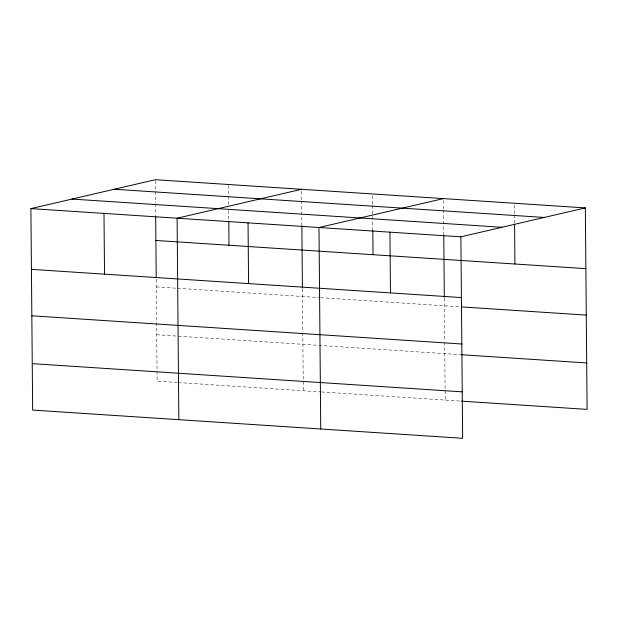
<?xml version="1.0" encoding="UTF-8"?>
<svg xmlns="http://www.w3.org/2000/svg" width="618" height="618" viewBox="0 0 618 618"><rect width="100%" height="100%" fill="white"/><g stroke="black" fill="none" stroke-linecap="round" stroke-linejoin="round"><path stroke-width="0.46" stroke-dasharray="3.09 2.32" d="M156.292 286.891L176.493 288.22M177.451 288.282L319.745 297.613M320.703 297.675L460.68 306.86M156.709 334.74L460.14 354.647M177.312 382.511L157.119 381.182L156.23 279.313M178.278 382.573L320.572 391.905M321.53 391.966L461.507 401.152M514.408 205.184L514.485 213.867M514.493 214.825L514.57 223.507M443.461 200.533L443.539 209.208M443.546 210.174L443.77 235.242M444.319 298.208L444.69 341.198M444.697 342.156L445.207 400.078M372.515 195.875L372.592 204.558M372.6 205.524L372.816 230.591M301.569 191.225L301.646 199.9M301.654 200.865L301.87 225.933M302.418 288.9L302.797 331.889M302.805 332.847L303.314 390.769M228.467 185.47L228.552 195.11M228.56 196.076L228.629 204.751M228.683 210.537L228.768 220.178M155.365 180.672L155.558 202.851M155.566 203.816L155.666 215.381"/><path stroke-width="0.93" d="M585.339 207.911L460.881 236.818L462.643 438.293L32.661 410.089L30.9 208.614L155.357 179.707L585.339 207.911L587.1 409.386L461.507 401.152M301.553 189.293L177.096 218.2L178.849 419.676M443.446 198.602L318.988 227.509L320.75 428.985M114.284 189.247L544.273 217.451M71.974 199.073L501.955 227.277M30.9 208.614L460.881 236.818M155.891 240.456L585.872 268.66M31.433 269.363L461.414 297.567M461.638 306.922L586.273 315.095M31.835 315.798L461.816 344.002M461.098 354.709L586.698 362.944M32.252 363.647L462.233 391.851M514.578 224.473L514.925 264.002M443.77 235.242L444.311 297.258M389.935 232.159L390.468 292.909M372.816 230.591L373.033 254.693M301.87 225.933L302.411 287.957M248.042 222.859L248.575 283.6M228.776 221.144L228.984 245.246M155.682 216.346L156.215 277.42M103.994 213.411L104.527 274.153"/></g></svg>
